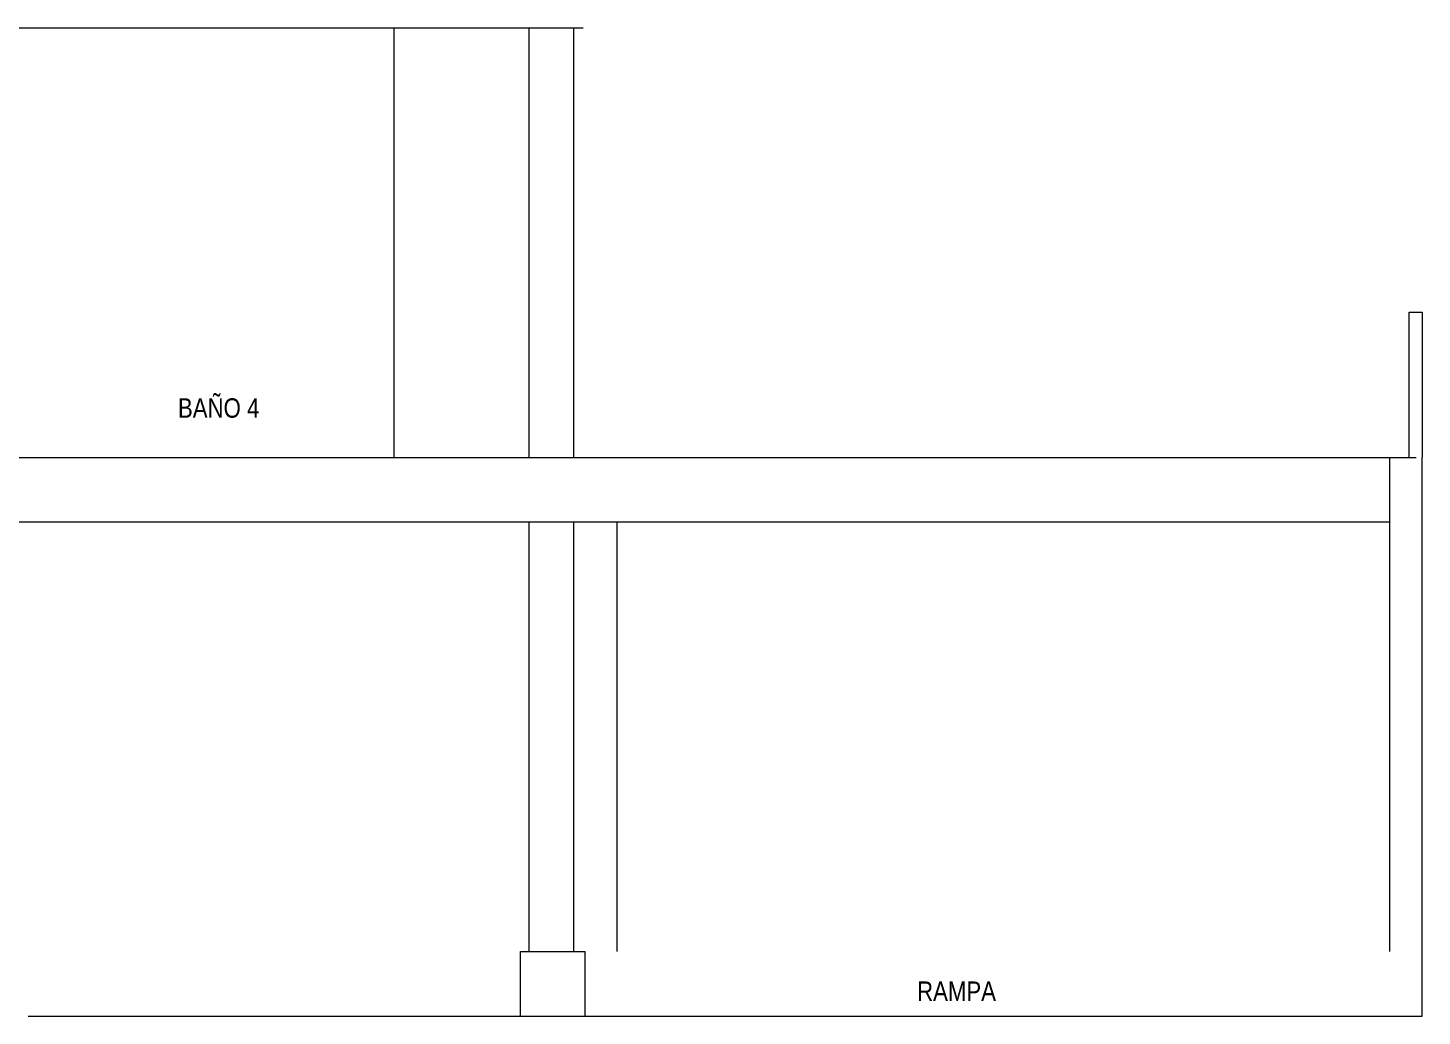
# Model space of a CAD drawing. Extents: x 1270 to 1442, y 932 to 1016.
# Drawn here: x 1433.51 to 1442.15, y 962.55 to 968.67 of the extents above; entities that cross this region are included whole.
import ezdxf

# ---------------------------------------------------------------- set-up
doc = ezdxf.new("R2010")
doc.units = 0
doc.header["$MEASUREMENT"] = 0
doc.layers.add('arquitecturapasito', color=252, linetype='Continuous', lineweight=5)
doc.styles.add('MtXpl_Arial_Narrow', font='')
doc.styles.get('MtXpl_Arial_Narrow').set_extended_font_data('Arial Narrow')

msp = doc.modelspace()

# ---------------------------------------------------------------- linework, layer by layer
at = {"layer": 'arquitecturapasito', "color": 252}
for p, q in [((1422.6045, 968.6679), (1436.9503, 968.6679)), ((1435.7791, 966.0079), (1435.7791, 968.6679)), ((1436.6163, 966.0079), (1436.6163, 968.6679)), ((1436.8921, 966.0079), (1436.8921, 968.6679)), ((1442.0667, 966.0079), (1442.0667, 966.9079)), ((1442.0667, 966.9079), (1442.1467, 966.9079)), ((1442.1467, 966.9079), (1442.1467, 966.0079)), ((1422.6045, 966.0079), (1442.1108, 966.0079)), ((1441.9467, 962.9479), (1441.9467, 966.0079)), ((1442.1467, 962.5479), (1442.1467, 966.0079)), ((1422.6045, 965.6079), (1441.9404, 965.6079)), ((1436.6163, 962.9479), (1436.6163, 965.6079)), ((1436.8921, 962.9479), (1436.8921, 965.6079)), ((1437.1601, 962.9479), (1437.1601, 965.6079)), ((1436.5614, 962.9479), (1436.9614, 962.9479)), ((1433.5119, 962.5479), (1436.6641, 962.5479)), ((1436.5614, 962.5479), (1436.9614, 962.5479)), ((1436.9551, 962.5479), (1442.1467, 962.5479))]:
    msp.add_line(p, q, dxfattribs=at)
at = {"layer": 'arquitecturapasito', "color": 252, "linetype": 'Continuous', "ltscale": 0.02}
for p, q in [((1436.5614, 962.5479), (1436.5614, 962.9479)), ((1436.9614, 962.5479), (1436.9614, 962.9479))]:
    msp.add_line(p, q, dxfattribs=at)

# ---------------------------------------------------------------- texts
at = {"layer": 'arquitecturapasito', "color": 252, "style": 'MtXpl_Arial_Narrow'}
for s, p in [('BAÑO 4', (1434.4398, 966.2539)), ('RAMPA', (1439.0183, 962.6423))]:
    msp.add_text(s, height=0.12, dxfattribs=at).set_placement(p)

doc.saveas('drawing.dxf')
